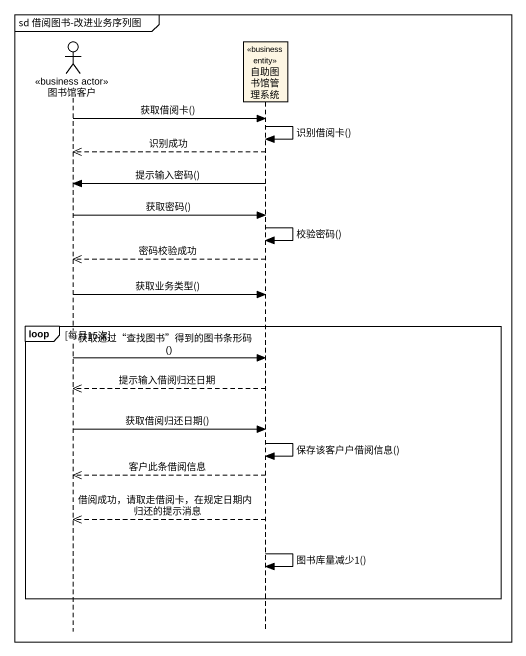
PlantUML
@startuml
mainframe sd 借阅图书-改进业务序列图
hide footbox
actor 图书馆客户 <<business actor>>
participant 自助图书馆管理系统 <<business entity>>

图书馆客户 -> 自助图书馆管理系统 : 获取借阅卡()
自助图书馆管理系统 -> 自助图书馆管理系统 : 识别借阅卡()
自助图书馆管理系统 -->> 图书馆客户 : 识别成功
自助图书馆管理系统 -> 图书馆客户 : 提示输入密码()
图书馆客户 -> 自助图书馆管理系统 : 获取密码()
自助图书馆管理系统 -> 自助图书馆管理系统 : 校验密码()
自助图书馆管理系统 -->> 图书馆客户 : 密码校验成功
图书馆客户 -> 自助图书馆管理系统 : 获取业务类型()
loop 每月15次
  图书馆客户 -> 自助图书馆管理系统 : 获取通过“查找图书”得到的图书条形码()
  自助图书馆管理系统 -->> 图书馆客户 : 提示输入借阅归还日期
  图书馆客户 -> 自助图书馆管理系统 : 获取借阅归还日期()
  自助图书馆管理系统 -> 自助图书馆管理系统 : 保存该客户户借阅信息()
  自助图书馆管理系统 -->> 图书馆客户 : 客户此条借阅信息
  自助图书馆管理系统 -->> 图书馆客户 : 借阅成功，请取走借阅卡，在规定日期内归还的提示消息
  自助图书馆管理系统 -> 自助图书馆管理系统 : 图书库量减少1()
end
@enduml
